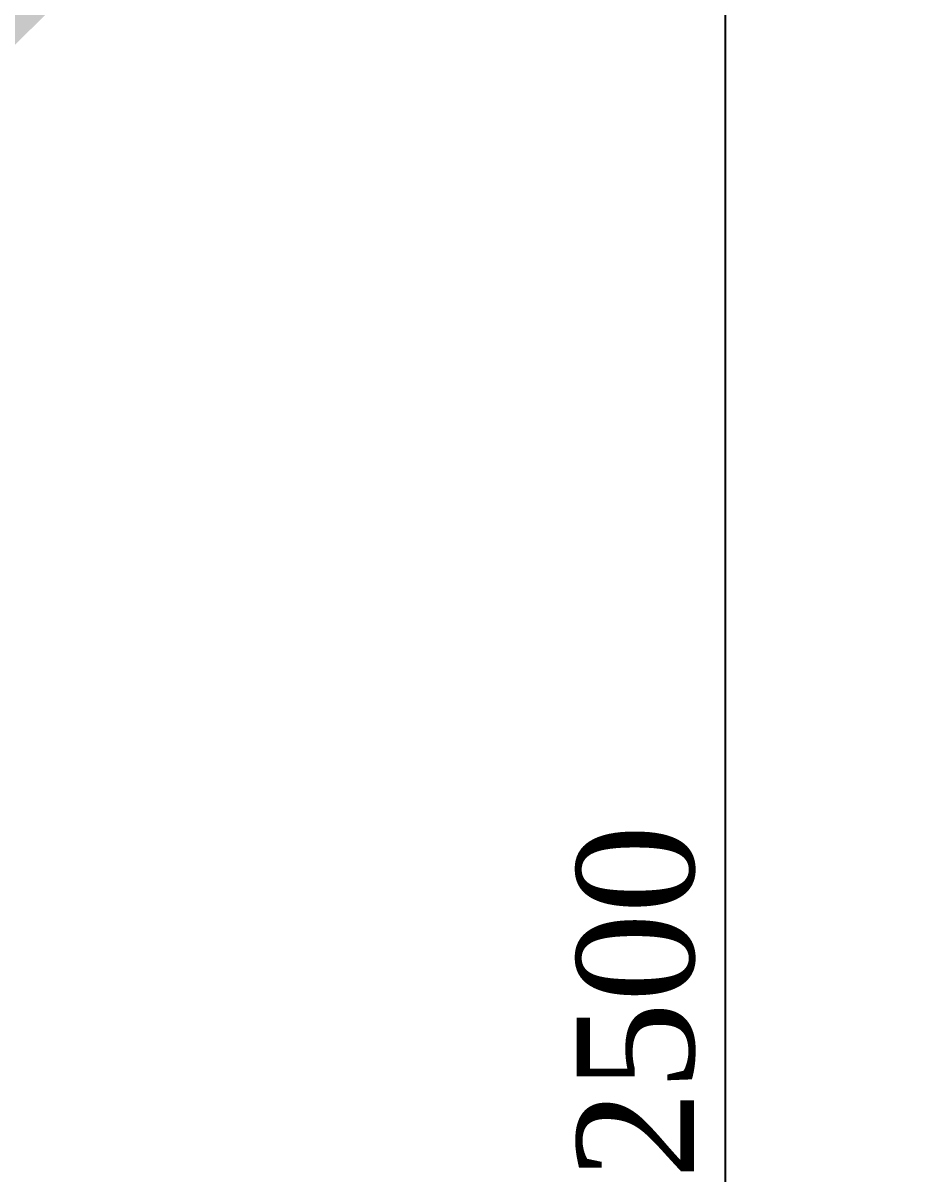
# Model space of a CAD drawing. Header units: millimetres. Extents: x -46762 to 217101, y -107409 to 31524.
# Drawn here: x 117469 to 118414, y -63251 to -62025 of the extents above; entities that cross this region are included whole.
import ezdxf

# ---------------------------------------------------------------- set-up
doc = ezdxf.new("R2010")
doc.units = ezdxf.units.MM
doc.styles.get("Standard").update_dxf_attribs({"font": 'TIMES.TTF'})
doc.dimstyles.new('ISO-25', dxfattribs={"dimscale": 50, "dimtxt": 2.5, "dimasz": 2.5, "dimexe": 1.25, "dimexo": 0.625, "dimtad": 1, "dimdec": 0, "dimtxsty": 'Standard', "dimcen": 2.5, "dimadec": 0, "dimazin": 0, "dimtfac": 1, "dimtdec": 0, "dimtmove": 0, "dimatfit": 3, "dimfxl": 1, "dimarcsym": 0})

# ---------------------------------------------------------------- blocks, each defined once
blk = doc.blocks.new('*D307')
at = {"color": 0, "lineweight": -2}
for p, q in [((118432.737894048, -61874.48494132239), (118154.3790687754, -61874.48494132239)), ((118216.8790687754, -61999.48494132239), (118216.8790687754, -64135.77303888099)), ((118952.04455133, -64260.77303888099), (118154.3790687754, -64260.77303888099))]:
    blk.add_line(p, q, dxfattribs=at)
at = {"color": 0, "lineweight": 0}
for points in [[(118196.0457354421, -61999.48494132239), (118237.7124021087, -61999.48494132239), (118216.8790687754, -61874.48494132239)], [(118196.0457354421, -64135.77303888099), (118237.7124021087, -64135.77303888099), (118216.8790687754, -64260.77303888099)]]:
    blk.add_solid(points, dxfattribs=at)
at = {"layer": 'Defpoints', "color": 0, "lineweight": 0}
for p in [(118463.987894048, -61874.48494132239), (118216.8790687754, -64260.77303888099), (118983.29455133, -64260.77303888099)]:
    blk.add_point(p, dxfattribs=at)
at = {"color": 0, "lineweight": 15, "insert": (118122.0475979751, -63067.62899010166), "char_height": 125, "attachment_point": 5, "rotation": 90}
blk.add_mtext('2500', dxfattribs=at)

msp = doc.modelspace()

# ---------------------------------------------------------------- hatches: boundary and pattern name
at = {"lineweight": 15}
h = msp.add_hatch(dxfattribs=at)
h.set_pattern_fill('GRAVEL', scale=10, style=0)
h.set_pattern_definition([(228.0128, (24572.1670675493, -18661.38355856139), (-2032.001726589601, -2286.002808951258), [34.1721, -3383.05]), (184.9697, (24549.3070675493, -18686.78355856139), (3048.004930617913, 253.9982075387458), [58.6405, -5805.4]), (132.5104, (24490.8870675493, -18691.86355856138), (2539.998151833169, -2794.002729246041), [41.34819999999999, -4093.47]), (267.2737, (24391.8270675493, -18755.36355856138), (253.9988970828173, 5079.998365336643), [53.40049999999999, -5286.639999999999]), (292.8337, (24389.2870675493, -18808.70355856138), (-1270.003605550191, 3048.001733005111), [52.3634, -5183.98]), (357.2737, (24409.6070675493, -18856.96355856139), (-5079.998365336643, 253.9988970828175), [53.40049999999999, -5286.639999999999]), (37.6942, (24462.9470675493, -18859.50355856138), (-3302.002086123993, -2539.997735698489), [70.61939999999998, -6991.310000000001]), (72.2553, (24518.8270675493, -18816.32355856138), (1778.00355654672, 5588.00162060364), [66.672, -6600.53]), (121.4296, (24539.1470675493, -18752.82355856138), (-2032.000523526448, 3301.996115997269), [53.5813, -5304.55]), (175.2364, (24511.2070675493, -18707.10355856139), (2793.997805305446, -253.9976162721156), [61.17129999999999, -2997.389999999999]), (222.3974, (24450.2470675493, -18702.02355856138), (-3048.000091723971, -2793.996365063697), [79.1078, -7831.68]), (138.8141, (24643.2870675493, -18757.90355856139), (-1777.998867422474, 1523.997655712401), [27.0005, -2673.06]), (171.4692, (24622.9670675493, -18740.12355856139), (3301.99495955914, -508.0012800045699), [51.36819999999998, -5085.459999999998]), (225, (24572.1670675493, -18732.50355856138), (-5.329070518200751e-14, -253.9998268700197), [35.9209, -323.289]), (203.1986, (24554.3870675493, -18702.02355856138), (1270.004282559083, 508.0022274306265), [19.3441, -1915.06]), (291.8014, (24536.6070675493, -18709.64355856138), (-254.0001781894509, 762.0004908731864), [27.3566, -1340.48]), (30.9638, (24546.7670675493, -18735.04355856138), (761.9991954808227, 508.0003958660552), [44.43199999999999, -1436.629999999999]), (161.5651, (24584.8670675493, -18712.18355856138), (508.0002318180981, -253.9996222465077), [32.1287, -771.0899999999999]), (16.38950000000001, (24389.2870675493, -18709.64355856138), (2540.001401396935, 761.9984149967804), [45.00880000000001, -4455.88]), (70.3462, (24432.4670675493, -18696.94355856139), (-1015.997168867651, -2793.9960488545), [37.7599, -3738.219999999999]), (293.1986, (24584.8670675493, -18661.38355856139), (-508.0022274306264, 1270.004282559083), [38.688, -1895.72]), (343.6105, (24600.1070675493, -18696.94355856139), (-2540.001401396935, 761.9984149967811), [45.00879999999999, -4455.879999999998]), (339.444, (24389.2870675493, -18867.12355856139), (-1270.001576425591, 507.9993836050138), [43.4035, -2126.77]), (294.7751, (24429.9270675493, -18882.36355856138), (-1269.997040362684, 2793.998702615667), [36.36719999999998, -3600.359999999999]), (66.80140000000002, (24587.4070675493, -18915.38355856139), (508.0022274306268, 1270.004282559083), [38.688, -1895.72]), (17.35400000000001, (24602.6470675493, -18879.82355856138), (-3302.000178185996, -1015.998467560563), [42.57829999999999, -4215.239999999999]), (69.444, (24462.9470675493, -18915.38355856139), (-507.9993836050144, -1270.001576425591), [21.7018, -2148.48]), (101.3099, (24572.1670675493, -18915.38355856139), (-253.9987462887348, 1015.996746090262), [12.9515, -1282.2]), (165.9638, (24569.6270675493, -18902.68355856138), (762.0005354697173, -253.9995604123641), [52.3634, -994.905]), (186.0090000000001, (24518.8270675493, -18889.98355856138), (2539.996254442795, 253.9994068547858), [48.5267, -4804.139999999999]), (303.6901, (24546.7670675493, -18757.90355856139), (-254.0000871307233, 507.999509923184), [36.6324, -879.178]), (353.1572, (24567.0870675493, -18788.38355856139), (4318.001785664343, -508.002275165484), [63.95569999999999, -6331.599999999999]), (60.94540000000001, (24630.5870675493, -18796.00355856138), (-1015.997636582909, -1777.995761083413), [26.1508, -2588.94]), (90, (24643.2870675493, -18773.14355856138), (-254, 254), [15.24, -238.76]), (120.2564, (24513.7470675493, -18882.36355856138), (1015.997846683611, -1777.999103247756), [35.2867, -3493.39]), (48.01279999999999, (24495.9670675493, -18851.88355856139), (2032.001726589601, 2286.002808951258), [68.3443, -3348.88]), (0, (24541.6870675493, -18801.08355856139), (254, 254), [66.04, -187.96]), (325.3048, (24607.7270675493, -18801.08355856139), (-2539.995599095369, 1778.000169048476), [40.161, -3975.93]), (254.0546, (24640.7470675493, -18823.94355856139), (-254.0006479701474, -1016.002420320363), [36.9829, -1812.17]), (207.646, (24630.5870675493, -18859.50355856138), (-4825.998304902272, -2540.001597472339), [60.2145, -5961.25]), (175.4261, (24577.2470675493, -18887.44355856139), (-3302.000760474751, 253.9987711219462), [63.70289999999999, -6306.579999999998]), (175.4261, (24577.2470675493, -18887.44355856139), (-3302.000760474751, 253.9987711219462), [63.70289999999999, -6306.579999999998])])
edge = h.paths.add_edge_path()
edge.add_line((115105.3718890499, -64260.77303888099), (115105.3718890499, -63247.91589665))
edge.add_line((115105.3718890499, -63247.91589665), (115130.6943074944, -62920.43981552315))
edge.add_line((115130.6943074944, -62920.43981552315), (115181.3820876789, -62655.45165421772))
edge.add_line((115181.3820876789, -62655.45165421772), (115241.8179960127, -62466.45278493673))
edge.add_line((115241.8179960127, -62466.45278493673), (115305.7944660774, -62309.78445395925))
edge.add_line((115305.7944660774, -62309.78445395925), (115386.680423911, -62126.25475242582))
edge.add_line((115386.680423911, -62126.25475242582), (115493.7990850516, -61947.0950962846))
edge.add_line((115493.7990850516, -61947.0950962846), (115607.4762045406, -61785.41460463384))
edge.add_line((115607.4762045406, -61785.41460463384), (115705.8508195933, -61667.43117664442))
edge.add_line((115705.8508195933, -61667.43117664442), (115699.2923612449, -61630.28850301935))
edge.add_line((115699.2923612449, -61630.28850301935), (115840.6464348841, -61481.96360238318))
edge.add_line((115840.6464348841, -61481.96360238318), (115852.903355578, -61451.33870398421))
edge.add_line((115852.903355578, -61451.33870398421), (115877.4171969658, -61428.36969115889))
edge.add_line((115877.4171969658, -61428.36969115889), (115906.527101092, -61423.7762276199))
edge.add_line((115906.527101092, -61423.7762276199), (116047.4805589849, -61302.80733650215))
edge.add_line((116047.4805589849, -61302.80733650215), (116084.2513210664, -61276.77624066817))
edge.add_line((116084.2513210664, -61276.77624066817), (116186.9021843126, -61210.9326413051))
edge.add_line((116186.9021843126, -61210.9326413051), (116272.7000641263, -61158.87011061121))
edge.add_line((116272.7000641263, -61158.87011061121), (116424.3786101479, -61088.43270868308))
edge.add_line((116424.3786101479, -61088.43270868308), (116588.0841042135, -61027.85079314359))
edge.add_line((116588.0841042135, -61027.85079314359), (116672.9112395245, -60995.65586524796))
edge.add_line((116672.9112395245, -60995.65586524796), (116864.0405483124, -60958.09517254081))
edge.add_line((116864.0405483124, -60958.09517254081), (116924.1713332285, -60945.21726918773))
edge.add_line((116924.1713332285, -60945.21726918773), (117040.5877829556, -60930.70763360259))
edge.add_line((117040.5877829556, -60930.70763360259), (117156.478177309, -60920.93012319843))
edge.add_line((117156.478177309, -60920.93012319843), (117198.29455133, -60920.06839910142))
edge.add_line((115205.034872968, -64260.77303888099), (115205.034872968, -63251.9129488442))
edge.add_line((115205.034872968, -63251.9129488442), (115229.1514619627, -62940.03096681862))
edge.add_line((115229.1514619627, -62940.03096681862), (115277.4255383289, -62687.66128938488))
edge.add_line((115277.4255383289, -62687.66128938488), (115334.9835462659, -62507.66236626013))
edge.add_line((115334.9835462659, -62507.66236626013), (115395.913517756, -62358.45443199587))
edge.add_line((115395.913517756, -62358.45443199587), (115472.9477633119, -62183.66424005927))
edge.add_line((115472.9477633119, -62183.66424005927), (115574.9655358267, -62013.03599611524))
edge.add_line((115574.9655358267, -62013.03599611524), (115683.2294591496, -61859.05457549548))
edge.add_line((115683.2294591496, -61859.05457549548), (115776.9195687236, -61746.68940598174))
edge.add_line((115776.9195687236, -61746.68940598174), (115770.6734179156, -61711.31543110072))
edge.add_line((115770.6734179156, -61711.31543110072), (115905.2963451911, -61570.05362097104))
edge.add_line((115905.2963451911, -61570.05362097104), (115916.9696029947, -61540.88705106726))
edge.add_line((115916.9696029947, -61540.88705106726), (115940.3161186022, -61519.01180075743))
edge.add_line((115940.3161186022, -61519.01180075743), (115968.0398368177, -61514.63707357744))
edge.add_line((115968.0398368177, -61514.63707357744), (116102.281225287, -61399.42860584625))
edge.add_line((116102.281225287, -61399.42860584625), (116137.300998698, -61374.63708600437))
edge.add_line((116137.300998698, -61374.63708600437), (116235.0637255991, -61311.92889613478))
edge.add_line((116235.0637255991, -61311.92889613478), (116316.7759920884, -61262.34553356917))
edge.add_line((116316.7759920884, -61262.34553356917), (116461.2317502042, -61195.26229363761))
edge.add_line((116461.2317502042, -61195.26229363761), (116617.1417445524, -61137.56523121905))
edge.add_line((116617.1417445524, -61137.56523121905), (116697.9294924677, -61106.90339512797))
edge.add_line((116697.9294924677, -61106.90339512797), (116879.957405599, -61071.13130683545))
edge.add_line((116879.957405599, -61071.13130683545), (116937.2248198048, -61058.86663697538))
edge.add_line((116937.2248198048, -61058.86663697538), (117048.0976290687, -61045.04793641809))
edge.add_line((117048.0976290687, -61045.04793641809), (117158.4694332147, -61035.73602174746))
edge.add_line((117158.4694332147, -61035.73602174746), (117198.29455133, -61034.91533213127))
edge.add_line((115105.3718890499, -64260.77303888099), (115205.034872968, -64260.77303888099))
edge.add_line((118272.6618777742, -61251.32682667549), (118209.6869183475, -61210.9326413051))
edge.add_line((118209.6869183475, -61210.9326413051), (118123.8890385338, -61158.87011061121))
edge.add_line((118123.8890385338, -61158.87011061121), (117972.2104925121, -61088.43270868308))
edge.add_line((117972.2104925121, -61088.43270868308), (117808.5049984465, -61027.85079314359))
edge.add_line((117808.5049984465, -61027.85079314359), (117723.6778631355, -60995.65586524796))
edge.add_line((117723.6778631355, -60995.65586524796), (117532.5485543477, -60958.09517254081))
edge.add_line((117532.5485543477, -60958.09517254081), (117472.4177694316, -60945.21726918773))
edge.add_line((117472.4177694316, -60945.21726918773), (117356.0013197045, -60930.70763360259))
edge.add_line((117356.0013197045, -60930.70763360259), (117240.1109253511, -60920.93012319843))
edge.add_line((117240.1109253511, -60920.93012319843), (117198.29455133, -60920.06839910142))
edge.add_line((118301.3469224753, -61405.46964586953), (118294.3078773731, -61399.42860584625))
edge.add_line((118294.3078773731, -61399.42860584625), (118259.2881039621, -61374.63708600437))
edge.add_line((118259.2881039621, -61374.63708600437), (118161.525377061, -61311.92889613478))
edge.add_line((118161.525377061, -61311.92889613478), (118079.8131105717, -61262.34553356917))
edge.add_line((118079.8131105717, -61262.34553356917), (117935.3573524558, -61195.26229363761))
edge.add_line((117935.3573524558, -61195.26229363761), (117779.4473581077, -61137.56523121905))
edge.add_line((117779.4473581077, -61137.56523121905), (117698.6596101924, -61106.90339512797))
edge.add_line((117698.6596101924, -61106.90339512797), (117516.6316970611, -61071.13130683545))
edge.add_line((117516.6316970611, -61071.13130683545), (117459.3642828553, -61058.86663697538))
edge.add_line((117459.3642828553, -61058.86663697538), (117348.4914735914, -61045.04793641809))
edge.add_line((117348.4914735914, -61045.04793641809), (117238.1196694453, -61035.73602174746))
edge.add_line((117238.1196694453, -61035.73602174746), (117198.29455133, -61034.91533213127))
edge.add_line((118178.6439295439, -61324.17516172514), (118368.5959032119, -61392.46468852251))
edge.add_line((118368.5959032119, -61392.46468852251), (118950.3521756387, -61487.87274518359))
edge.add_line((118950.3521756387, -61487.87274518359), (118983.6967300038, -61505.51565924159))
edge.add_line((118983.6967300038, -61505.51565924159), (120137.975414228, -61266.90110561571))
edge.add_line((118272.6618777742, -61251.32682667549), (118348.9813645023, -61278.76440225547))
edge.add_line((118348.9813645023, -61278.76440225547), (118930.7376369291, -61374.17245891655))
edge.add_line((118930.7376369291, -61374.17245891655), (118964.0821912943, -61391.81537297455))
edge.add_line((118964.0821912943, -61391.81537297455), (120094.5353447346, -61158.12607567594))
edge.add_line((120094.5353447346, -61158.12607567594), (120118.5114395527, -61270.92473326508))

# ---------------------------------------------------------------- dimensions: what is measured, and where the dimension line sits
at = {"color": 7, "lineweight": 15}
dim = msp.add_linear_dim(base=(118216.8790687754, -64260.77303888099), p1=(118463.987894048, -61874.48494132239), p2=(118983.29455133, -64260.77303888099), angle=90, text='2500', dimstyle='ISO-25', dxfattribs=at)
dim.commit()
dim.dimension.update_dxf_attribs({"geometry": '*D307', "text_midpoint": (118122.0475979751, -63067.62899010166)})

doc.saveas('drawing.dxf')
